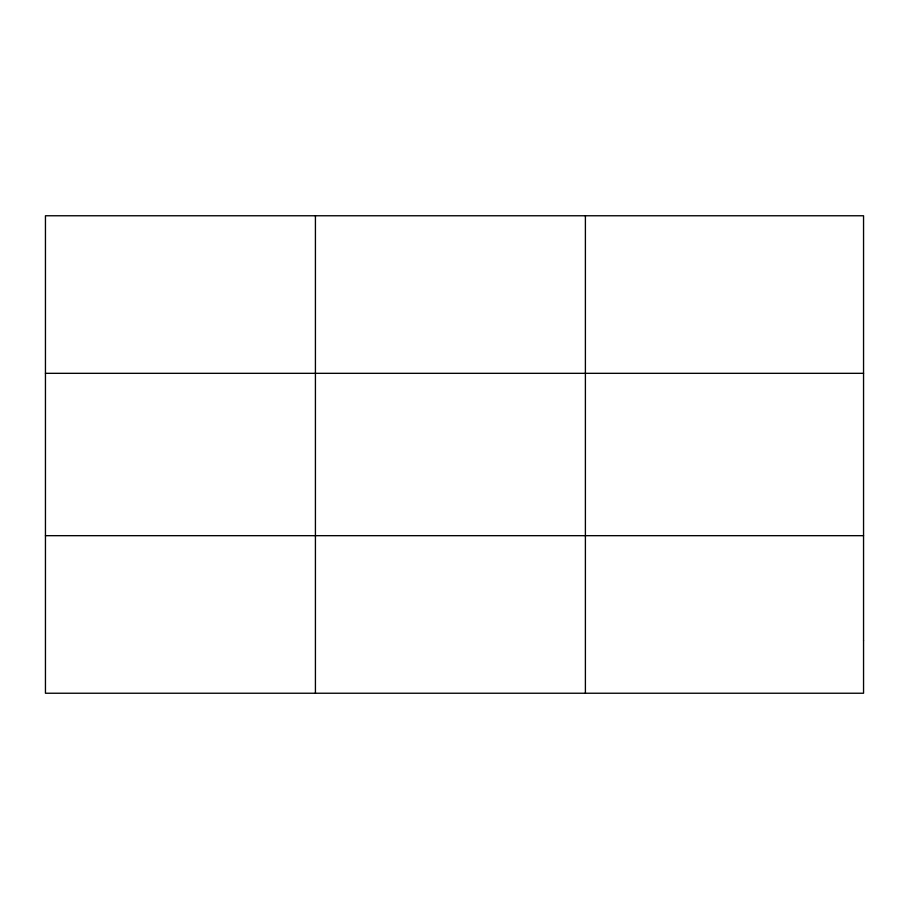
<?xml version="1.0" encoding="UTF-8"?>
<svg xmlns="http://www.w3.org/2000/svg" width="909" height="909" viewBox="0 0 909 909"><rect width="100%" height="100%" fill="white"/><g stroke="black" fill="none" stroke-linecap="round" stroke-linejoin="round"><path stroke-width="1.36" d="M315.423 693.237L315.423 215.763M585.396 693.237L585.396 215.763M45.45 373.326L863.55 373.326M45.45 535.674L863.55 535.674M863.55 640.72L863.55 693.237L45.45 693.237L45.45 215.763L863.55 215.763L863.55 640.72"/></g></svg>
